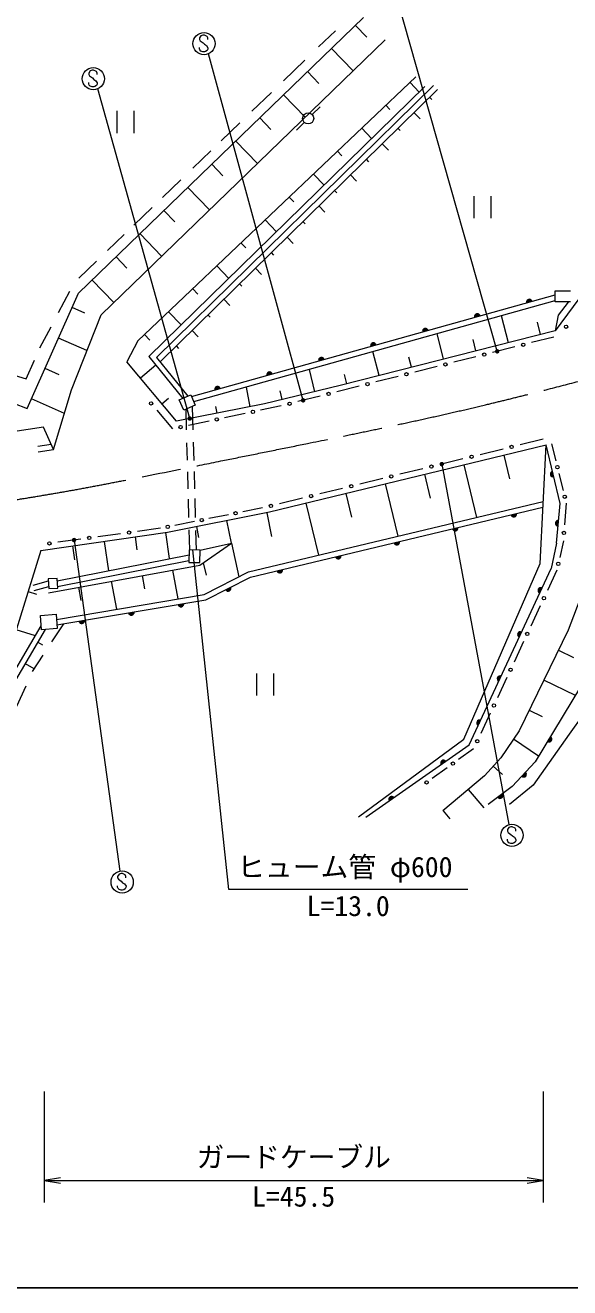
# Model space of a CAD drawing. Units: millimetres, scale not verified. Extents: x 40000 to 680000, y 20000 to 380000.
# Drawn here: x 384779 to 433815, y 205000 to 318754 of the extents above; entities that cross this region are included whole.
import ezdxf
from ezdxf.enums import TextEntityAlignment as Align

# ---------------------------------------------------------------- set-up
doc = ezdxf.new("R2010")
doc.units = ezdxf.units.MM
doc.header["$LTSCALE"] = 1000
doc.linetypes.add('CHAIN', pattern=[18.5, 12, -1.5, 3.5, -1.5])
for name, color, linetype, lineweight in [('M-BGD', 7, 'Continuous', 13), ('M-BMK', 2, 'CHAIN', 13), ('M-STR-STR3', 7, 'Continuous', 13), ('M-STR-STRC', 7, 'Continuous', 13), ('M-TTL-BAND', 7, 'Continuous', 25)]:
    doc.layers.add(name, color=color, linetype=linetype, lineweight=lineweight)
doc.styles.add('ＭＳ ゴシック', font='')
doc.styles.get('ＭＳ ゴシック').set_extended_font_data('MS Gothic')

# ---------------------------------------------------------------- blocks, each defined once
blk = doc.blocks.new('open_arrow')
at = {"color": 0, "linetype": 'Continuous', "lineweight": -2}
blk.add_lwpolyline([(7.5, 1.25), (0, 0), (7.5, -1.25)], dxfattribs=at)
blk = doc.blocks.new('filled_dot')
at = {"color": 0, "linetype": 'Continuous', "lineweight": -2, "const_width": 1.25}
blk.add_lwpolyline([(-0.625, 0, 1), (0.625, 0, 1)], format="xyb", close=True, dxfattribs=at)

msp = doc.modelspace()

# ---------------------------------------------------------------- linework, layer by layer
at = {"layer": 'M-BGD'}
for p, q in [((415255, 319463), (389588, 294615)), ((415553, 317671), (414513, 318745)), ((417202, 317451), (391601, 292667)), ((411199, 316798), (412717, 318262)), ((414306, 314647), (412358, 316659)), ((408049, 313759), (409970, 315612)), ((419944, 314099), (394904, 290304)), ((411228, 313513), (410203, 314572)), ((420771, 313229), (395904, 288903)), ((421541, 313322), (396610, 288826)), ((421892, 312965), (396926, 288435)), ((419430, 313610), (420264, 312733)), ((405195, 311005), (406942, 312691)), ((409995, 310474), (408047, 312485)), ((421197, 312283), (421407, 312069)), ((393045, 309040), (393045, 311040)), ((394545, 311040), (394545, 309040)), ((410620, 310698), (411350, 311388)), ((417255, 311544), (417627, 311152)), ((419770, 310881), (420331, 310310)), ((402434, 308342), (404117, 309966)), ((406902, 309355), (405892, 310399)), ((409910, 309998), (409210, 309288)), ((415081, 309477), (415974, 308537)), ((418344, 309479), (418554, 309265)), ((405684, 306300), (403736, 308312)), ((399866, 305864), (401504, 307445)), ((412906, 307411), (413300, 306996)), ((416917, 308077), (417478, 307507)), ((402577, 305197), (401581, 306225)), ((415490, 306676), (415701, 306462)), ((410731, 305344), (411685, 304341)), ((414064, 305274), (414624, 304703)), ((397133, 303229), (398789, 304826)), ((401373, 302127), (399425, 304139)), ((412637, 303872), (412847, 303658)), ((408557, 303277), (408972, 302840)), ((425204, 301360), (425204, 303360)), ((426704, 303360), (426704, 301360)), ((394554, 300740), (396210, 302338)), ((398251, 301038), (397270, 302052)), ((411211, 302471), (411771, 301900)), ((406382, 301211), (407395, 300145)), ((409784, 301069), (409994, 300855)), ((392181, 298451), (393695, 299912)), ((397062, 297954), (395115, 299965)), ((408357, 299667), (408918, 299097)), ((404207, 299144), (404645, 298684)), ((406931, 298266), (407141, 298052)), ((438068, 298760), (432500, 291235)), ((389594, 295956), (391183, 297488)), ((393926, 296880), (392959, 297879)), ((402032, 297078), (403106, 295948)), ((392751, 293780), (390804, 295792)), ((405504, 296864), (406065, 296293)), ((387787, 292876), (388795, 294783)), ((399858, 295011), (400317, 294528)), ((404077, 295462), (404288, 295248)), ((432514, 294835), (433896, 294835)), ((432514, 293835), (432514, 294835)), ((384941, 284211), (389588, 294615)), ((399749, 285304), (432514, 294466)), ((399952, 284842), (432514, 293947)), ((402651, 294060), (403212, 293490)), ((433896, 293835), (432514, 293835)), ((433682, 293803), (432771, 292626)), ((388951, 285899), (391601, 292667)), ((390136, 292808), (389006, 293312)), ((398816, 291752), (397683, 292945)), ((401224, 292659), (401435, 292445)), ((427652, 292587), (428272, 290157)), ((432771, 292626), (432500, 291235)), ((386099, 289684), (387100, 291576)), ((400358, 290686), (399798, 291257)), ((432500, 291235), (413143, 286297)), ((431179, 290898), (430899, 291995)), ((390335, 289433), (387783, 290573)), ((394904, 290304), (393913, 288422)), ((396003, 290384), (395508, 290878)), ((422458, 288673), (421872, 290971)), ((425365, 289415), (425106, 290429)), ((432383, 290660), (430379, 290154)), ((398371, 289855), (398581, 289641)), ((416644, 287190), (416092, 289355)), ((428876, 289775), (426872, 289268)), ((384862, 286895), (385603, 288566)), ((387845, 287260), (386559, 287834)), ((398393, 283082), (393913, 288422)), ((396539, 288118), (395153, 286944)), ((395904, 288903), (398960, 285129)), ((396610, 288826), (399435, 285338)), ((419551, 287932), (419314, 288862)), ((421863, 288003), (419859, 287497)), ((425370, 288889), (423366, 288383)), ((383099, 287448), (384862, 286895)), ((410350, 287750), (410839, 285738)), ((413737, 286449), (413521, 287296)), ((418357, 287117), (416353, 286611)), ((387336, 280525), (388951, 285899)), ((404659, 286158), (405008, 284383)), ((413143, 286297), (406315, 284639)), ((407923, 285030), (407735, 285807)), ((414850, 286231), (412846, 285725)), ((382470, 285169), (384941, 284211)), ((388310, 283766), (385336, 285095)), ((397081, 284645), (397691, 285162)), ((406315, 284639), (398393, 283082)), ((398648, 284992), (399686, 285448)), ((399051, 284077), (398648, 284992)), ((400088, 284533), (399051, 284077)), ((399686, 285448), (400088, 284533)), ((399820, 284415), (399876, 282307)), ((402065, 283804), (401947, 284403)), ((407837, 284460), (405978, 284068)), ((411344, 285346), (409340, 284839)), ((398077, 282405), (396652, 284061)), ((399226, 284154), (399276, 282295)), ((404584, 283775), (402725, 283383)), ((386436, 282527), (372064, 280419)), ((387336, 280525), (386436, 282527)), ((401331, 283090), (399472, 282699)), ((385901, 280822), (387123, 280999)), ((399307, 281143), (399349, 279556)), ((399906, 281185), (399950, 279524)), ((431420, 281453), (429356, 280947)), ((432174, 281031), (432555, 279508)), ((385941, 280322), (387336, 280525)), ((406790, 274899), (431689, 280962)), ((427808, 280567), (425744, 280062)), ((427872, 280032), (428393, 277895)), ((431151, 270261), (431689, 280962)), ((432959, 275662), (431689, 280962)), ((420583, 278797), (418519, 278291)), ((424195, 279682), (422131, 279177)), ((424277, 279157), (425432, 274416)), ((399377, 278521), (399418, 276974)), ((399976, 278556), (400018, 276971)), ((416971, 277912), (414906, 277406)), ((420731, 278293), (421251, 276156)), ((432840, 278367), (433221, 276844)), ((413358, 277027), (411294, 276521)), ((413638, 276566), (414159, 274429)), ((417184, 277430), (418332, 272718)), ((399443, 276058), (399487, 274398)), ((400041, 276107), (400087, 274394)), ((404895, 269504), (431432, 275851)), ((405069, 269031), (431406, 275331)), ((409746, 276142), (407682, 275636)), ((411232, 271020), (410092, 275703)), ((432611, 272102), (432959, 275662)), ((433506, 275703), (433354, 273749)), ((397597, 273068), (406790, 274899)), ((403072, 274647), (401323, 274299)), ((406133, 275257), (404384, 274908)), ((406528, 274835), (406958, 272675)), ((386179, 271431), (397597, 273068)), ((396950, 273429), (394900, 273150)), ((397781, 270703), (397445, 273046)), ((400011, 274038), (398262, 273690)), ((399516, 273291), (399565, 271479)), ((400118, 273235), (400165, 271468)), ((400200, 273586), (400394, 272612)), ((403356, 272076), (402946, 274133)), ((389773, 272452), (387723, 272172)), ((393362, 272940), (391311, 272661)), ((391896, 272251), (392274, 269605)), ((394668, 272648), (394835, 271476)), ((400499, 270113), (403356, 272076)), ((400535, 271461), (403356, 272076)), ((403356, 272076), (404016, 269058)), ((432611, 272102), (432134, 269814)), ((433240, 272284), (432910, 270787)), ((386179, 271431), (381669, 256882)), ((387663, 268686), (399527, 271051)), ((389025, 271839), (389207, 270572)), ((399535, 271479), (399514, 270361)), ((400535, 271461), (399535, 271479)), ((400514, 270343), (400535, 271461)), ((386872, 267618), (400499, 270113)), ((387696, 268183), (399518, 270539)), ((398540, 267071), (398065, 269667)), ((399514, 270361), (400514, 270343)), ((400810, 270327), (401080, 269211)), ((424281, 254426), (431151, 270261)), ((424769, 253912), (432134, 269814)), ((432663, 269664), (431805, 267822)), ((385487, 268317), (386861, 268682)), ((387647, 268915), (386849, 268862)), ((386849, 268862), (386907, 267992)), ((387706, 268045), (387647, 268915)), ((392526, 268653), (392988, 266133)), ((395310, 269163), (395527, 267983)), ((400878, 267466), (404895, 269504)), ((401036, 266986), (405069, 269031)), ((385030, 267724), (385783, 267490)), ((385585, 267826), (386895, 268174)), ((386907, 267992), (387706, 268045)), ((387588, 265221), (400878, 267466)), ((389565, 268111), (389781, 266931)), ((434953, 267630), (433687, 264255)), ((387628, 264721), (401036, 266986)), ((431162, 266441), (430304, 264599)), ((386142, 265579), (387551, 265690)), ((386245, 264283), (386142, 265579)), ((387551, 265690), (387654, 264395)), ((381196, 256076), (386216, 264647)), ((381675, 255904), (386598, 264311)), ((385691, 263752), (383964, 264287)), ((387654, 264395), (386245, 264283)), ((387173, 263193), (388240, 264824)), ((433687, 264255), (429257, 255183)), ((385923, 263158), (386334, 262917)), ((429661, 263218), (428804, 261376)), ((385422, 260516), (386393, 262000)), ((432804, 262447), (434139, 261795)), ((385577, 260753), (384786, 261217)), ((435667, 260581), (430714, 252390)), ((405628, 258354), (405628, 260354)), ((407128, 260354), (407128, 258354)), ((428161, 259994), (427303, 258152)), ((434326, 258365), (431488, 259751)), ((384025, 257401), (384847, 259233)), ((436333, 258486), (433762, 254867)), ((426660, 256771), (425802, 254929)), ((430171, 257056), (431343, 256483)), ((429257, 255183), (427622, 252757)), ((433762, 254867), (430523, 250295)), ((414792, 247440), (424281, 254426)), ((415451, 247399), (424769, 253912)), ((431013, 252885), (428740, 254417)), ((425159, 253547), (423802, 252583)), ((427622, 252757), (426145, 251122)), ((422784, 251860), (421427, 250896)), ((427757, 251247), (426931, 251993)), ((430714, 252390), (428618, 250152)), ((426145, 251122), (422400, 247958)), ((430523, 250295), (428380, 248533)), ((426101, 248250), (424703, 249904)), ((428618, 250152), (426475, 248533)), ((422412, 247968), (423022, 247246))]:
    msp.add_line(p, q, dxfattribs=at)
for centre, radius in [((410258, 310357), 500), ((433484, 291592), 150), ((429628, 289964), 150), ((426121, 289079), 150), ((422615, 288193), 150), ((419108, 287307), 150), ((412095, 285535), 150), ((415601, 286421), 150), ((396117, 284682), 150), ((408588, 284650), 150), ((402028, 283237), 150), ((405281, 283922), 150), ((398774, 282552), 150), ((424969, 279872), 150), ((428582, 280757), 150), ((421357, 278987), 150), ((432698, 278937), 150), ((417745, 278102), 150), ((410520, 276331), 150), ((414132, 277217), 150), ((433364, 276273), 150), ((406907, 275446), 150), ((400667, 274169), 150), ((403728, 274778), 150), ((394131, 273045), 150), ((397606, 273560), 150), ((433297, 273016), 150), ((386954, 272068), 150), ((390542, 272556), 150), ((432786, 270226), 150), ((431484, 267132), 150), ((429983, 263908), 150), ((428482, 260685), 150), ((426982, 257461), 150), ((425481, 254238), 150), ((423293, 252222), 150), ((420918, 250535), 150)]:
    msp.add_circle(centre, radius, dxfattribs=at)
for centre, radius, start, end in [((430173, 293812), 250, 15.62191, 195.62191), ((430173, 293812), 200, 15.62191, 195.62191), ((430173, 293812), 150, 15.62191, 195.62191), ((430173, 293812), 100, 15.62191, 195.62191), ((430173, 293812), 50, 15.62191, 195.62191), ((425493, 292503), 250, 15.62191, 195.62191), ((425493, 292503), 200, 15.62191, 195.62191), ((425493, 292503), 150, 15.62191, 195.62191), ((425493, 292503), 100, 15.62191, 195.62191), ((425493, 292503), 50, 15.62191, 195.62191), ((420812, 291194), 250, 15.62191, 195.62191), ((420812, 291194), 200, 15.62191, 195.62191), ((420812, 291194), 150, 15.62191, 195.62191), ((420812, 291194), 100, 15.62191, 195.62191), ((420812, 291194), 50, 15.62191, 195.62191), ((416131, 289885), 250, 15.62191, 195.62191), ((416131, 289885), 200, 15.62191, 195.62191), ((416131, 289885), 150, 15.62191, 195.62191), ((416131, 289885), 100, 15.62191, 195.62191), ((416131, 289885), 50, 15.62191, 195.62191), ((411451, 288576), 250, 15.62191, 195.62191), ((411451, 288576), 200, 15.62191, 195.62191), ((411451, 288576), 150, 15.62191, 195.62191), ((411451, 288576), 100, 15.62191, 195.62191), ((411451, 288576), 50, 15.62191, 195.62191), ((406770, 287268), 250, 15.62191, 195.62191), ((406770, 287268), 200, 15.62191, 195.62191), ((406770, 287268), 150, 15.62191, 195.62191), ((406770, 287268), 100, 15.62191, 195.62191), ((406770, 287268), 50, 15.62191, 195.62191), ((402089, 285959), 250, 15.62191, 195.62191), ((402089, 285959), 200, 15.62191, 195.62191), ((402089, 285959), 150, 15.62191, 195.62191), ((402089, 285959), 100, 15.62191, 195.62191), ((402089, 285959), 50, 15.62191, 195.62191), ((432324, 278312), 250, 103.47782, 283.47782), ((432324, 278312), 200, 103.47782, 283.47782), ((432324, 278312), 150, 103.47782, 283.47782), ((432324, 278312), 100, 103.47782, 283.47782), ((432324, 278312), 50, 103.47782, 283.47782), ((428772, 274701), 250, 193.4513, 13.4513), ((428772, 274701), 200, 193.4513, 13.4513), ((428772, 274701), 150, 193.4513, 13.4513), ((428772, 274701), 100, 193.4513, 13.4513), ((428772, 274701), 50, 193.4513, 13.4513), ((423505, 273441), 250, 193.4513, 13.4513), ((423505, 273441), 200, 193.4513, 13.4513), ((423505, 273441), 150, 193.4513, 13.4513), ((423505, 273441), 100, 193.4513, 13.4513), ((423505, 273441), 50, 193.4513, 13.4513), ((432785, 273882), 250, 84.41276, 264.41276), ((432785, 273882), 200, 84.41276, 264.41276), ((432785, 273882), 150, 84.41276, 264.41276), ((432785, 273882), 100, 84.41276, 264.41276), ((432785, 273882), 50, 84.41276, 264.41276), ((418237, 272181), 250, 193.4513, 13.4513), ((418237, 272181), 200, 193.4513, 13.4513), ((418237, 272181), 150, 193.4513, 13.4513), ((418237, 272181), 100, 193.4513, 13.4513), ((418237, 272181), 50, 193.4513, 13.4513), ((412970, 270921), 250, 193.4513, 13.4513), ((412970, 270921), 200, 193.4513, 13.4513), ((412970, 270921), 150, 193.4513, 13.4513), ((412970, 270921), 100, 193.4513, 13.4513), ((412970, 270921), 50, 193.4513, 13.4513), ((407702, 269661), 250, 193.4513, 13.4513), ((407702, 269661), 200, 193.4513, 13.4513), ((407702, 269661), 150, 193.4513, 13.4513), ((407702, 269661), 100, 193.4513, 13.4513), ((407702, 269661), 50, 193.4513, 13.4513), ((403053, 268009), 250, 206.89624, 26.89624), ((403053, 268009), 200, 206.89624, 26.89624), ((403053, 268009), 150, 206.89624, 26.89624), ((403053, 268009), 100, 206.89624, 26.89624), ((403053, 268009), 50, 206.89624, 26.89624), ((431213, 267826), 250, 65.14988, 245.14988), ((431213, 267826), 200, 65.14988, 245.14988), ((431213, 267826), 150, 65.14988, 245.14988), ((431213, 267826), 100, 65.14988, 245.14988), ((431213, 267826), 50, 65.14988, 245.14988), ((398802, 266608), 250, 189.58955, 9.58955), ((398802, 266608), 200, 189.58955, 9.58955), ((398802, 266608), 150, 189.58955, 9.58955), ((398802, 266608), 100, 189.58955, 9.58955), ((398802, 266608), 50, 189.58955, 9.58955), ((389863, 265098), 250, 189.58955, 9.58955), ((389863, 265098), 200, 189.58955, 9.58955), ((389863, 265098), 150, 189.58955, 9.58955), ((389863, 265098), 100, 189.58955, 9.58955), ((389863, 265098), 50, 189.58955, 9.58955), ((394332, 265853), 250, 189.58955, 9.58955), ((394332, 265853), 200, 189.58955, 9.58955), ((394332, 265853), 150, 189.58955, 9.58955), ((394332, 265853), 100, 189.58955, 9.58955), ((394332, 265853), 50, 189.58955, 9.58955), ((429372, 263851), 250, 65.14988, 245.14988), ((429372, 263851), 200, 65.14988, 245.14988), ((429372, 263851), 150, 65.14988, 245.14988), ((429372, 263851), 100, 65.14988, 245.14988), ((429372, 263851), 50, 65.14988, 245.14988), ((427531, 259875), 250, 65.14988, 245.14988), ((427531, 259875), 200, 65.14988, 245.14988), ((427531, 259875), 150, 65.14988, 245.14988), ((427531, 259875), 100, 65.14988, 245.14988), ((427531, 259875), 50, 65.14988, 245.14988), ((425690, 255900), 250, 65.14988, 245.14988), ((425690, 255900), 200, 65.14988, 245.14988), ((425690, 255900), 150, 65.14988, 245.14988), ((425690, 255900), 100, 65.14988, 245.14988), ((425690, 255900), 50, 65.14988, 245.14988), ((431952, 254438), 250, 238.8407, 58.8407), ((431952, 254438), 200, 238.8407, 58.8407), ((431952, 254438), 150, 238.8407, 58.8407), ((431952, 254438), 100, 238.8407, 58.8407), ((431952, 254438), 50, 238.8407, 58.8407), ((422440, 252284), 250, 34.95276, 214.95276), ((422440, 252284), 200, 34.95276, 214.95276), ((422440, 252284), 150, 34.95276, 214.95276), ((422440, 252284), 100, 34.95276, 214.95276), ((422440, 252284), 50, 34.95276, 214.95276), ((429666, 251271), 250, 226.88819, 46.88819), ((429666, 251271), 200, 226.88819, 46.88819), ((429666, 251271), 150, 226.88819, 46.88819), ((429666, 251271), 100, 226.88819, 46.88819), ((429666, 251271), 50, 226.88819, 46.88819), ((417780, 249027), 250, 34.95276, 214.95276), ((417780, 249027), 200, 34.95276, 214.95276), ((417780, 249027), 150, 34.95276, 214.95276), ((417780, 249027), 100, 34.95276, 214.95276), ((427547, 249342), 250, 217.07307, 37.07307), ((427547, 249342), 200, 217.07307, 37.07307), ((427547, 249342), 150, 217.07307, 37.07307), ((427547, 249342), 100, 217.07307, 37.07307), ((427547, 249342), 50, 217.07307, 37.07307), ((417780, 249027), 50, 34.95276, 214.95276)]:
    msp.add_arc(centre, radius, start, end, dxfattribs=at)
at = {"layer": 'M-BMK'}
msp.add_open_spline([(382033, 275700), (384293, 276058), (386553, 276417), (388805, 276819), (391079, 277226), (393345, 277677), (395610, 278129), (397875, 278582), (400140, 279036), (402404, 279495), (403270, 279670), (404136, 279846), (405002, 280021), (405868, 280196), (406735, 280371), (407601, 280546), (408467, 280721), (409333, 280896), (410199, 281072), (415557, 282162), (420910, 283281), (426226, 284555), (430392, 285553), (434535, 286646), (438677, 287738)], degree=3, knots=[0, 0, 0, 0, 1, 1, 1, 2, 2, 2, 3, 3, 3, 4, 4, 4, 5, 5, 5, 6, 6, 6, 7, 7, 7, 8, 8, 8, 8], dxfattribs=at)
at = {"layer": 'M-STR-STR3'}
for p, q in [((403105, 240877), (399872, 271473)), ((424639, 240877), (403105, 240877)), ((386491, 222677), (386491, 212677)), ((431420, 222677), (431420, 212677)), ((386491, 214677), (431420, 214677))]:
    msp.add_line(p, q, dxfattribs=at)
at = {"layer": 'M-STR-STRC'}
for p, q in [((427286, 289373), (418246, 321296)), ((400594, 317794), (400470, 317609)), ((400470, 317609), (400473, 317478)), ((400473, 317478), (400536, 317349)), ((400786, 317859), (400594, 317794)), ((400907, 317857), (400786, 317859)), ((401157, 317738), (400907, 317857)), ((401221, 317607), (401157, 317738)), ((401221, 317478), (401221, 317607)), ((400473, 316630), (400470, 316751)), ((400512, 316527), (400473, 316630)), ((400596, 316416), (400512, 316527)), ((400536, 317349), (400791, 317167)), ((400783, 316356), (400596, 316416)), ((400918, 316356), (400783, 316356)), ((400791, 317167), (400920, 317035)), ((401018, 316385), (400918, 316356)), ((400920, 317035), (401099, 316919)), ((401160, 316477), (401018, 316385)), ((401099, 316919), (401226, 316719)), ((401221, 316609), (401160, 316477)), ((401226, 316719), (401221, 316609)), ((409804, 284957), (401270, 316177)), ((390625, 314634), (390501, 314450)), ((390501, 314450), (390504, 314318)), ((390504, 314318), (390567, 314189)), ((390567, 314189), (390822, 314008)), ((390817, 314700), (390625, 314634)), ((390938, 314698), (390817, 314700)), ((390822, 314008), (390951, 313876)), ((391188, 314579), (390938, 314698)), ((391251, 314447), (391188, 314579)), ((391251, 314318), (391251, 314447)), ((390504, 313470), (390501, 313592)), ((390543, 313368), (390504, 313470)), ((390627, 313257), (390543, 313368)), ((390814, 313197), (390627, 313257)), ((390949, 313197), (390814, 313197)), ((391049, 313226), (390949, 313197)), ((390951, 313876), (391130, 313760)), ((391191, 313318), (391049, 313226)), ((391130, 313760), (391257, 313560)), ((391251, 313449), (391191, 313318)), ((391257, 313560), (391251, 313449)), ((399591, 283317), (391304, 313019)), ((422290, 279216), (428342, 246732)), ((389174, 272370), (393287, 242532)), ((428325, 246465), (428201, 246281)), ((428201, 246281), (428204, 246149)), ((428204, 246149), (428267, 246020)), ((428267, 246020), (428522, 245839)), ((428517, 246531), (428325, 246465)), ((428638, 246529), (428517, 246531)), ((428522, 245839), (428651, 245707)), ((428888, 246410), (428638, 246529)), ((428952, 246278), (428888, 246410)), ((428952, 246149), (428952, 246278)), ((428204, 245301), (428201, 245423)), ((428243, 245199), (428204, 245301)), ((428327, 245088), (428243, 245199)), ((428514, 245028), (428327, 245088)), ((428649, 245028), (428514, 245028)), ((428749, 245057), (428649, 245028)), ((428651, 245707), (428830, 245591)), ((428891, 245149), (428749, 245057)), ((428830, 245591), (428957, 245391)), ((428952, 245280), (428891, 245149)), ((428957, 245391), (428952, 245280)), ((393415, 242319), (393222, 242253)), ((393536, 242316), (393415, 242319)), ((393786, 242198), (393536, 242316)), ((393222, 242253), (393099, 242069)), ((393099, 242069), (393101, 241937)), ((393101, 241089), (393099, 241210)), ((393101, 241937), (393164, 241808)), ((393164, 241808), (393420, 241626)), ((393420, 241626), (393549, 241495)), ((393549, 241495), (393728, 241379)), ((393728, 241379), (393854, 241179)), ((393849, 242066), (393786, 242198)), ((393849, 241937), (393849, 242066)), ((393854, 241179), (393849, 241068)), ((393141, 240986), (393101, 241089)), ((393225, 240876), (393141, 240986)), ((393412, 240815), (393225, 240876)), ((393546, 240815), (393412, 240815)), ((393646, 240844), (393546, 240815)), ((393788, 240936), (393646, 240844)), ((393849, 241068), (393788, 240936))]:
    msp.add_line(p, q, dxfattribs=at)
for centre in [(400877, 317097), (390908, 313937), (428608, 245768), (393506, 241556)]:
    msp.add_circle(centre, 1000, dxfattribs=at)
at = {"layer": 'M-TTL-BAND'}
msp.add_line((40000, 205000), (579000, 205000), dxfattribs=at)

# ---------------------------------------------------------------- block references
at = {"layer": 'M-STR-STR3', "xscale": 193, "yscale": 193}
msp.add_blockref('open_arrow', (386491, 214677), dxfattribs=at)
at = {"layer": 'M-STR-STR3', "xscale": 193, "yscale": 193, "rotation": 180}
msp.add_blockref('open_arrow', (431420, 214677), dxfattribs=at)
at = {"layer": 'M-STR-STRC', "xscale": 160, "yscale": 160}
for p, rotation in [((427286, 289373), 105.8), ((409804, 284957), 105.3), ((399591, 283317), 105.6), ((422290, 279216), 280.6), ((389174, 272370), 277.8)]:
    msp.add_blockref('filled_dot', p, dxfattribs=dict(at, rotation=rotation))

# ---------------------------------------------------------------- texts
at = {"layer": 'M-STR-STR3', "style": 'ＭＳ ゴシック'}
for s, p in [('ヒューム管 φ600', (403872, 241451)), ('L=13.0', (410122, 237939)), ('ガードケーブル', (400206, 215307)), ('L=45.5', (405206, 211760))]:
    msp.add_text(s, height=1833, dxfattribs=at).set_placement(p, align=Align.BOTTOM_LEFT)

doc.saveas('drawing.dxf')
